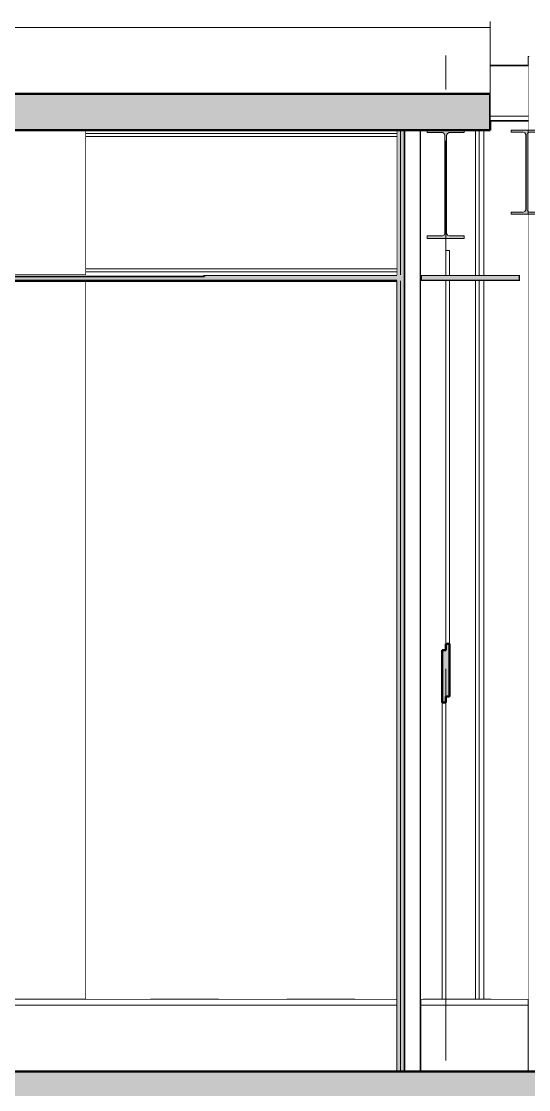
# Model space of a CAD drawing. Header units: millimetres. Extents: x -46169 to 228156, y -86316 to 18123.
# Drawn here: x 146907 to 149007, y -73386 to -68961 of the extents above; entities that cross this region are included whole.
import ezdxf
from ezdxf.enums import TextEntityAlignment as Align

# ---------------------------------------------------------------- set-up
doc = ezdxf.new("R2010")
doc.units = ezdxf.units.MM
doc.header["$MEASUREMENT"] = 0
for name, pattern in [('Dashed', [2822.222233, 1411.111116, -1411.111116]), ('Double Dashed', [1093.611073, 529.166651, -211.666656, 141.111112, -211.666656]), ('Wipeout_Contour', [1000, 0, -1000])]:
    doc.linetypes.add(name, pattern=pattern)
for name, color, linetype, lineweight, true_color in [('0_Pen_No__105', 7, 'Continuous', 15, 0xa6a6a6), ('A-230-M_FLOOR.IFC Import_Pen_No__109', 7, 'Continuous', 15, 0xa6a6a6), ('A-230-M_FLOOR.IFC Import_Pen_No__29', 7, 'Continuous', 50, 0x2a2a2a), ('New_A-15-MG_Structural_Grid_Phase_2_Pen_No__222', 7, 'Continuous', 13, 0x65af33), ('New_A-20-M_Ceiling_Pen_No__107', 7, 'Continuous', 15, 0xa6a6a6), ('New_A-20-M_Ceiling_Pen_No__29', 7, 'Continuous', 50, 0x2a2a2a), ('New_A-20-M_Floor_Slab_Pen_No__149', 7, 'Continuous', 0, 0x2a2a2a), ('New_A-25-M_Wall_Ext_Pen_No__107', 7, 'Continuous', 15, 0xa6a6a6), ('S-280-M_STRUCT_FRAME.IFC Import_Pen_No__30', 7, 'Continuous', 50, 0x2a2a2a)]:
    doc.layers.add(name, color=color, linetype=linetype, lineweight=lineweight, true_color=true_color)
for name, color, linetype in [('A-230-M_FLOOR.IFC Import', 7, 'Continuous'), ('A-25-M_Wall_Int', 7, 'Continuous'), ('New_A-15-MG_Structural_Grid_Phase_2', 7, 'Continuous'), ('New_A-20-M_Ceiling', 7, 'Continuous'), ('New_A-20-M_Floor_Slab', 7, 'Continuous'), ('New_A-25-M_Wall_Ext', 7, 'Continuous'), ('New_A-25-M_Wall_Int', 7, 'Continuous'), ('S-280-M_COLUMN.IFC Import', 7, 'Continuous'), ('S-280-M_STRUCT_FRAME.IFC Import', 7, 'Continuous')]:
    doc.layers.add(name, color=color, linetype=linetype)
for name, color, linetype, lineweight in [('New_A-20-M_Ceiling_Pen_No__89', 8, 'Continuous', 20), ('New_A-20-M_Floor_Slab_Pen_No__4', 7, 'Continuous', 20), ('New_A-25-M_Wall_Ext_Pen_No__1', 7, 'Continuous', 13), ('New_A-25-M_Wall_Int_Pen_No__87', 8, 'Continuous', 20), ('S-280-M_COLUMN.IFC Import_Pen_No__88', 8, 'Continuous', 20), ('S-280-M_STRUCT_FRAME.IFC Import_Pen_No__1', 7, 'Continuous', 13), ('S-280-M_STRUCT_FRAME.IFC Import_Pen_No__160', 5, 'Continuous', 200), ('S-280-M_STRUCT_FRAME.IFC Import_Pen_No__90', 8, 'Continuous', 20)]:
    doc.layers.add(name, color=color, linetype=linetype, lineweight=lineweight)
doc.styles.add('GENERATED_STYLE_1', font='')
doc.styles.get('GENERATED_STYLE_1').set_extended_font_data('Swis721 BT')
pattern_1 = [(0, (104446.8, -81110.96), (0, 779.423), [48.75, -401.25]), (0, (104671.8, -80721.25), (0, 779.423), [48.75, -401.25]), (60, (104446.8, -81110.96), (-675, 389.711), [48.75, -401.25]), (60, (104896.8, -81110.96), (-675, 389.711), [48.75, -401.25]), (120, (104495.5, -81110.96), (675, 389.711), [48.75, -401.25]), (120, (104945.5, -81110.96), (675, 389.711), [48.75, -401.25]), (0, (104446.78, -81035.96), (0, 150), [0, -150, 0, -225]), (45, (104521.78, -81035.96), (-106.066, 106.066), [0, -112.5, 0, -187.5])]

# ---------------------------------------------------------------- blocks, each defined once
blk = doc.blocks.new('Section Elem_11_1', base_point=(104446.8, -81111))
at = {"color": 254, "linetype": 'Wipeout_Contour', "lineweight": 0, "ltscale": 3883299.56696802}
blk.add_wipeout([(145153.3, -69411), (145153.3, -70011), (147173.8, -70011), (147173.8, -69411), (146097.5, -69411), (146097.5, -69428), (146035.3, -69428), (146028.1, -69430.9), (146025.1, -69438.2), (146025.1, -69845.8), (146028.1, -69853), (146035.3, -69856), (146097.5, -69856), (146097.5, -69873), (145943.1, -69873), (145943.1, -69856), (146005.3, -69856), (146012.5, -69853), (146015.5, -69845.8), (146015.5, -69438.2), (146012.5, -69430.9), (146005.3, -69428), (145943.1, -69428), (145943.1, -69411)], dxfattribs=at).dxf.layer = 'New_A-25-M_Wall_Int'
at = {"color": 254, "linetype": 'Wipeout_Contour', "lineweight": 0, "ltscale": 1302078.812397092}
blk.add_wipeout([(147173.8, -70036), (145153.3, -70036), (145153.3, -73011), (145348.3, -73011), (145348.3, -70553), (146858.3, -70553), (146858.3, -73011), (147173.8, -73011)], dxfattribs=at).dxf.layer = 'New_A-25-M_Wall_Int'
at = {"layer": 'New_A-25-M_Wall_Int_Pen_No__87', "linetype": 'Continuous'}
for p, q in [((145153.3, -70011), (145153.3, -69411)), ((147173.8, -69411), (147173.8, -70011)), ((145153.3, -73011), (145153.3, -70036)), ((147173.8, -70036), (147173.8, -73011))]:
    blk.add_line(p, q, dxfattribs=at)
blk = doc.blocks.new('Section Elem_12_1', base_point=(104446.8, -81111))
at = {"color": 254, "linetype": 'Wipeout_Contour', "lineweight": 0, "ltscale": 643754.409193}
blk.add_wipeout([(148461.1, -73036), (148461.1, -73011), (138338.7, -73011), (138338.7, -73036)], dxfattribs=at).dxf.layer = 'New_A-20-M_Floor_Slab'
at = {"color": 254, "linetype": 'Wipeout_Contour', "lineweight": 0, "ltscale": 662949.660503}
blk.add_wipeout([(148561.1, -73011), (148561.1, -73036), (149005.4, -73036), (149005.4, -73011)], dxfattribs=at).dxf.layer = 'New_A-20-M_Floor_Slab'
at = {"layer": 'New_A-20-M_Floor_Slab_Pen_No__4', "linetype": 'Continuous'}
blk.add_line((149005.4, -73011), (148561.1, -73011), dxfattribs=at)
at = {"layer": 'New_A-20-M_Floor_Slab_Pen_No__4', "linetype": 'Continuous', "flags": 128}
blk.add_lwpolyline([(148461.1, -73011), (138338.7, -73011), (126599.8, -73011), (124870.8, -73011)], dxfattribs=at)
at = {"color": 254, "linetype": 'Wipeout_Contour', "lineweight": 0, "ltscale": 644027.271372}
blk.add_wipeout([(138338.7, -73311), (148461.1, -73311), (148461.1, -73036), (138338.7, -73036)], dxfattribs=at).dxf.layer = 'New_A-20-M_Floor_Slab'
at = {"color": 254, "linetype": 'Wipeout_Contour', "lineweight": 0, "ltscale": 663214.420709}
blk.add_wipeout([(148561.1, -73036), (148561.1, -73311), (149005.4, -73311), (149005.4, -73036)], dxfattribs=at).dxf.layer = 'New_A-20-M_Floor_Slab'
at = {"layer": 'New_A-20-M_Floor_Slab_Pen_No__4', "linetype": 'Continuous'}
blk.add_line((149005.4, -73036), (148561.1, -73036), dxfattribs=at)
at = {"layer": 'New_A-20-M_Floor_Slab_Pen_No__4', "linetype": 'Continuous', "flags": 128}
blk.add_lwpolyline([(148461.1, -73036), (138338.7, -73036), (126599.8, -73036), (109629.6, -73036)], dxfattribs=at)
blk = doc.blocks.new('Section Elem_41_1', base_point=(104446.8, -81111))
at = {"color": 254, "linetype": 'Wipeout_Contour', "lineweight": 0, "ltscale": 820302.628279}
blk.add_wipeout([(147664.7, -70036), (147173.8, -70036), (147173.8, -73011), (148461.1, -73011), (148461.1, -70036)], dxfattribs=at).dxf.layer = 'New_A-25-M_Wall_Int'
blk = doc.blocks.new('Section Elem_53_1', base_point=(104446.8, -81111))
at = {"color": 254, "linetype": 'Wipeout_Contour', "lineweight": 0, "ltscale": 1313631.35200459}
blk.add_wipeout([(148848.1, -69142), (149005.4, -69142), (149005.4, -69107), (149008.7, -69107), (149008.7, -69097), (149008.6, -69097), (149008.6, -68961), (148848.1, -68961)], dxfattribs=at).dxf.layer = 'New_A-20-M_Floor_Slab'
at = {"color": 254, "linetype": 'Wipeout_Contour', "lineweight": 0, "ltscale": 637263.996595}
blk.add_wipeout([(148848.1, -68986), (148848.1, -68961), (138338.7, -68961), (138338.7, -68986)], dxfattribs=at).dxf.layer = 'New_A-20-M_Floor_Slab'
at = {"color": 254, "linetype": 'Wipeout_Contour', "lineweight": 0, "ltscale": 637524.408358}
blk.add_wipeout([(138338.7, -69261), (148848.1, -69261), (148848.1, -68986), (138338.7, -68986)], dxfattribs=at).dxf.layer = 'New_A-20-M_Floor_Slab'
at = {"layer": 'New_A-20-M_Floor_Slab_Pen_No__149', "linetype": 'Continuous', "flags": 128}
blk.add_lwpolyline([(148848.1, -68961), (148848.1, -68986), (148848.1, -69261)], dxfattribs=at)
at = {"layer": 'New_A-20-M_Floor_Slab_Pen_No__4', "linetype": 'Continuous'}
blk.add_line((148848.1, -69261), (148847.8, -69261), dxfattribs=at)
at = {"layer": 'New_A-20-M_Floor_Slab_Pen_No__4', "linetype": 'Continuous', "flags": 128}
blk.add_lwpolyline([(148848.1, -68986), (138338.7, -68986), (126599.8, -68986), (109585.8, -68986)], dxfattribs=at)
blk = doc.blocks.new('Section Elem_58_1', base_point=(104446.8, -81111))
at = {"layer": 'New_A-25-M_Wall_Ext_Pen_No__107', "linetype": 'Continuous'}
for points in [[(148476.1, -69411), (148461.1, -69411), (148461.1, -70011), (148476.1, -70011)], [(148491.1, -69411), (148476.1, -69411), (148476.1, -70011), (148476.1, -70036), (148476.1, -73311), (148491.1, -73311)], [(148476.1, -70036), (148461.1, -70036), (148461.1, -73311), (148476.1, -73311)]]:
    blk.add_hatch(color=256, dxfattribs=at).paths.add_polyline_path(points)
at = {"layer": 'New_A-25-M_Wall_Ext_Pen_No__107', "linetype": 'Continuous', "lineweight": 0, "true_color": 0x535353}
blk.add_hatch(color=251, dxfattribs=at).paths.add_polyline_path([(148494.1, -69411), (148491.1, -69411), (148491.1, -73311), (148494.1, -73311)])
at = {"layer": 'New_A-25-M_Wall_Ext_Pen_No__1', "linetype": 'Continuous'}
for p, q in [((148461.1, -69411), (148461.1, -70011)), ((148461.1, -70036), (148461.1, -73011))]:
    blk.add_line(p, q, dxfattribs=at)
at = {"layer": 'New_A-25-M_Wall_Ext_Pen_No__1', "linetype": 'Continuous', "flags": 128}
blk.add_lwpolyline([(148461.1, -73011), (148461.1, -73036), (148461.1, -73311)], dxfattribs=at)
at = {"color": 254, "linetype": 'Wipeout_Contour', "lineweight": 0, "ltscale": 659156.645093}
blk.add_wipeout([(148558.1, -69411), (148494.1, -69411), (148494.1, -73311), (148558.1, -73311)], dxfattribs=at).dxf.layer = 'New_A-25-M_Wall_Ext'
at = {"layer": 'New_A-25-M_Wall_Ext_Pen_No__107', "linetype": 'Continuous', "lineweight": 0, "true_color": 0x535353}
blk.add_hatch(color=251, dxfattribs=at).paths.add_polyline_path([(148561.1, -73311), (148561.1, -69411), (148558.1, -69411), (148558.1, -73311)])
at = {"layer": 'New_A-25-M_Wall_Ext_Pen_No__1', "linetype": 'Continuous'}
for p, q in [((148476.1, -69411), (148476.1, -70011)), ((148491.1, -69411), (148491.1, -73311)), ((148494.1, -69411), (148494.1, -73311)), ((148558.1, -69411), (148558.1, -73311)), ((148561.1, -69411), (148561.1, -70011)), ((148476.1, -70036), (148476.1, -73311)), ((148561.1, -70036), (148561.1, -73011))]:
    blk.add_line(p, q, dxfattribs=at)
at = {"layer": 'New_A-25-M_Wall_Ext_Pen_No__1', "linetype": 'Continuous', "flags": 128}
blk.add_lwpolyline([(148561.1, -73011), (148561.1, -73036), (148561.1, -73311)], dxfattribs=at)
blk = doc.blocks.new('Section Elem_97_1', base_point=(104446.8, -81111))
at = {"layer": 'New_A-20-M_Ceiling_Pen_No__107', "linetype": 'Continuous'}
blk.add_hatch(color=256, dxfattribs=at).paths.add_polyline_path([(139138.8, -70016), (139138.8, -70036), (147664.7, -70036), (147664.7, -70016)])
at = {"layer": 'New_A-20-M_Ceiling_Pen_No__29', "linetype": 'Continuous'}
for p, q in [((147664.7, -70016), (139138.8, -70016)), ((147664.7, -70036), (139138.8, -70036))]:
    blk.add_line(p, q, dxfattribs=at)
blk = doc.blocks.new('Section Elem_98_1', base_point=(104446.8, -81111))
at = {"layer": 'New_A-20-M_Ceiling_Pen_No__107', "linetype": 'Continuous'}
blk.add_hatch(color=256, dxfattribs=at).paths.add_polyline_path([(148561.1, -70011), (148561.1, -70036), (148970.9, -70036), (148970.9, -70011)])
at = {"layer": 'New_A-20-M_Ceiling_Pen_No__29', "linetype": 'Continuous'}
for p, q in [((148561.1, -70011), (148561.1, -70036)), ((148970.9, -70011), (148561.1, -70011)), ((148970.9, -70036), (148561.1, -70036)), ((148970.9, -70011), (148970.9, -70036))]:
    blk.add_line(p, q, dxfattribs=at)
at = {"color": 254, "linetype": 'Wipeout_Contour', "lineweight": 0, "ltscale": 638366.004308}
blk.add_wipeout([(139138.8, -70016), (147664.7, -70016), (147664.7, -70011), (139138.8, -70011)], dxfattribs=at).dxf.layer = 'New_A-20-M_Ceiling'
at = {"layer": 'New_A-20-M_Ceiling_Pen_No__107', "linetype": 'Continuous'}
blk.add_hatch(color=256, dxfattribs=at).paths.add_polyline_path([(148476.1, -70011), (147664.7, -70011), (147664.7, -70036), (148476.1, -70036)])
at = {"layer": 'New_A-20-M_Ceiling_Pen_No__29', "linetype": 'Continuous'}
for p, q in [((147664.7, -70011), (147664.7, -70016)), ((148461.1, -70011), (147664.7, -70011)), ((148461.1, -70036), (147664.7, -70036))]:
    blk.add_line(p, q, dxfattribs=at)
at = {"layer": 'New_A-20-M_Ceiling_Pen_No__89', "linetype": 'Continuous'}
blk.add_line((139138.8, -70011), (147664.7, -70011), dxfattribs=at)
blk = doc.blocks.new('Section Elem_99_1', base_point=(104446.8, -81111))
at = {"layer": 'New_A-25-M_Wall_Ext_Pen_No__107', "linetype": 'Continuous', "lineweight": 0, "true_color": 0x535353}
blk.add_hatch(color=251, dxfattribs=at).paths.add_polyline_path([(149008.4, -69107), (149005.4, -69107), (149005.4, -74086), (149008.4, -74086)])
at = {"layer": 'New_A-25-M_Wall_Ext_Pen_No__1', "linetype": 'Continuous'}
for p, q in [((149005.4, -69107), (149005.4, -73011)), ((149005.4, -73311), (149005.4, -74061))]:
    blk.add_line(p, q, dxfattribs=at)
at = {"layer": 'New_A-25-M_Wall_Ext_Pen_No__1', "linetype": 'Continuous', "flags": 128}
for points in [[(149008.7, -69107), (149008.4, -69107), (149005.4, -69107)], [(149005.4, -73011), (149005.4, -73036), (149005.4, -73311)]]:
    blk.add_lwpolyline(points, dxfattribs=at)
blk = doc.blocks.new('Section Elem_187_1', base_point=(104446.8, -81111))
at = {"color": 254, "linetype": 'Wipeout_Contour', "lineweight": 0, "ltscale": 986706.111143}
blk.add_wipeout([(149000.8, -69741.3), (149003.8, -69748.5), (149005.4, -69749.2), (149005.4, -69421.8), (149003.8, -69422.4), (149000.8, -69429.7)], dxfattribs=at).dxf.layer = 'New_A-25-M_Wall_Int'
at = {"color": 254, "linetype": 'Wipeout_Contour', "lineweight": 0, "ltscale": 3948329.410938445}
blk.add_wipeout([(148821.5, -70036), (148821.5, -73011), (149005.4, -73011), (149005.4, -69760), (148935.1, -69760), (148935.1, -69751.5), (148984.6, -69751.5), (148991.8, -69748.5), (148994.8, -69741.3), (148994.8, -69429.7), (148991.8, -69422.4), (148984.6, -69419.5), (148935.1, -69419.5), (148935.1, -69411), (149005.4, -69411), (149005.4, -69374), (148847.9, -69374), (148847.9, -69261), (148847.8, -69261), (148847.8, -69411), (148821.5, -69411), (148821.5, -70011), (148970.9, -70011), (148970.9, -70036)], dxfattribs=at).dxf.layer = 'New_A-25-M_Wall_Int'
at = {"layer": 'New_A-25-M_Wall_Int_Pen_No__87', "linetype": 'Continuous'}
for p, q in [((148821.5, -70011), (148821.5, -69411)), ((148821.5, -73011), (148821.5, -70036))]:
    blk.add_line(p, q, dxfattribs=at)
blk = doc.blocks.new('Section Elem_188_1', base_point=(104446.8, -81111))
at = {"color": 254, "linetype": 'Wipeout_Contour', "lineweight": 0, "ltscale": 657357.749783}
blk.add_wipeout([(148821, -69411), (148821, -70011), (148821.5, -70011), (148821.5, -69411)], dxfattribs=at).dxf.layer = 'A-25-M_Wall_Int'
at = {"color": 254, "linetype": 'Wipeout_Contour', "lineweight": 0, "ltscale": 660486.635825}
blk.add_wipeout([(148821, -70036), (148821, -73011), (148821.5, -73011), (148821.5, -70036)], dxfattribs=at).dxf.layer = 'A-25-M_Wall_Int'
blk = doc.blocks.new('Section Elem_224_1', base_point=(104446.8, -81111))
at = {"color": 254, "linetype": 'Wipeout_Contour', "lineweight": 0, "ltscale": 657322.893229}
blk.add_wipeout([(148802.3, -70011), (148821, -70011), (148821, -69411), (148802.3, -69411)], dxfattribs=at).dxf.layer = 'S-280-M_COLUMN.IFC Import'
at = {"color": 254, "linetype": 'Wipeout_Contour', "lineweight": 0, "ltscale": 989690.746221}
blk.add_wipeout([(148561.1, -70036), (148561.1, -73011), (148648.7, -73011), (148648.7, -71565), (148663.7, -71565), (148663.7, -70036)], dxfattribs=at).dxf.layer = 'S-280-M_COLUMN.IFC Import'
at = {"color": 254, "linetype": 'Wipeout_Contour', "lineweight": 0, "ltscale": 660451.943751}
blk.add_wipeout([(148802.3, -73011), (148821, -73011), (148821, -70036), (148802.3, -70036)], dxfattribs=at).dxf.layer = 'S-280-M_COLUMN.IFC Import'
at = {"color": 254, "linetype": 'Wipeout_Contour', "lineweight": 0, "ltscale": 657285.336804}
blk.add_wipeout([(148800.2, -70011), (148802.3, -70011), (148802.3, -69411), (148800.2, -69411)], dxfattribs=at).dxf.layer = 'S-280-M_COLUMN.IFC Import'
at = {"color": 254, "linetype": 'Wipeout_Contour', "lineweight": 0, "ltscale": 660414.564713}
blk.add_wipeout([(148800.2, -73011), (148802.3, -73011), (148802.3, -70036), (148800.2, -70036)], dxfattribs=at).dxf.layer = 'S-280-M_COLUMN.IFC Import'
at = {"color": 254, "linetype": 'Wipeout_Contour', "lineweight": 0, "ltscale": 657271.572552}
blk.add_wipeout([(148794.7, -69411), (148794.7, -70011), (148800.2, -70011), (148800.2, -69411)], dxfattribs=at).dxf.layer = 'S-280-M_COLUMN.IFC Import'
at = {"color": 254, "linetype": 'Wipeout_Contour', "lineweight": 0, "ltscale": 660400.865482}
blk.add_wipeout([(148794.7, -70036), (148794.7, -73011), (148800.2, -73011), (148800.2, -70036)], dxfattribs=at).dxf.layer = 'S-280-M_COLUMN.IFC Import'
at = {"layer": 'S-280-M_COLUMN.IFC Import_Pen_No__88', "linetype": 'Continuous'}
for p, q in [((148821, -69411), (148821, -70011)), ((148821, -70036), (148821, -73011))]:
    blk.add_line(p, q, dxfattribs=at)
at = {"color": 254, "linetype": 'Wipeout_Contour', "lineweight": 0, "ltscale": 657247.73212}
blk.add_wipeout([(148787.1, -69411), (148787.1, -70011), (148794.7, -70011), (148794.7, -69411)], dxfattribs=at).dxf.layer = 'S-280-M_COLUMN.IFC Import'
at = {"color": 254, "linetype": 'Wipeout_Contour', "lineweight": 0, "ltscale": 660377.137674}
blk.add_wipeout([(148787.1, -73011), (148794.7, -73011), (148794.7, -70036), (148787.1, -70036)], dxfattribs=at).dxf.layer = 'S-280-M_COLUMN.IFC Import'
at = {"color": 254, "linetype": 'Wipeout_Contour', "lineweight": 0, "ltscale": 4597359.750495215}
blk.add_wipeout([(148587.5, -69411), (148561.1, -69411), (148561.1, -70011), (148663.7, -70011), (148663.7, -69910.2), (148678.7, -69910.2), (148678.7, -70011), (148787.1, -70011), (148787.1, -69411), (148739.9, -69411), (148739.9, -69421.9), (148677.7, -69421.9), (148670.5, -69424.8), (148667.5, -69432.1), (148667.5, -69839.7), (148670.5, -69846.9), (148677.7, -69849.9), (148739.9, -69849.9), (148739.9, -69860.8), (148587.5, -69860.8), (148587.5, -69849.9), (148649.7, -69849.9), (148656.9, -69846.9), (148659.9, -69839.7), (148659.9, -69432.1), (148656.9, -69424.8), (148649.7, -69421.9), (148587.5, -69421.9)], dxfattribs=at).dxf.layer = 'S-280-M_COLUMN.IFC Import'
at = {"color": 254, "linetype": 'Wipeout_Contour', "lineweight": 0, "ltscale": 990320.136065}
blk.add_wipeout([(148678.7, -71756.9), (148663.7, -71756.9), (148663.7, -73011), (148787.1, -73011), (148787.1, -70036), (148678.7, -70036)], dxfattribs=at).dxf.layer = 'S-280-M_COLUMN.IFC Import'
at = {"layer": 'S-280-M_COLUMN.IFC Import_Pen_No__88', "linetype": 'Continuous'}
for p, q in [((148787.1, -69411), (148787.1, -70011)), ((148802.3, -69411), (148802.3, -70011)), ((148787.1, -70036), (148787.1, -73011)), ((148802.3, -70036), (148802.3, -73011))]:
    blk.add_line(p, q, dxfattribs=at)
blk = doc.blocks.new('Section Elem_394_1', base_point=(104446.8, -81111))
at = {"layer": 'S-280-M_STRUCT_FRAME.IFC Import_Pen_No__30', "linetype": 'Continuous'}
blk.add_line((148678.7, -71756.9), (148663.7, -71756.9), dxfattribs=at)
at = {"color": 254, "linetype": 'Wipeout_Contour', "lineweight": 0, "ltscale": 657238.048549}
blk.add_wipeout([(148663.7, -69910.2), (148663.7, -70011), (148678.7, -70011), (148678.7, -69910.2)], dxfattribs=at).dxf.layer = 'S-280-M_STRUCT_FRAME.IFC Import'
at = {"color": 254, "linetype": 'Wipeout_Contour', "lineweight": 0, "ltscale": 658659.112657}
blk.add_wipeout([(148663.7, -71539.5), (148678.7, -71539.5), (148678.7, -70036), (148663.7, -70036)], dxfattribs=at).dxf.layer = 'S-280-M_STRUCT_FRAME.IFC Import'
at = {"layer": 'S-280-M_STRUCT_FRAME.IFC Import_Pen_No__160', "linetype": 'Continuous', "lineweight": 0, "true_color": 0x00007f}
blk.add_hatch(color=176, dxfattribs=at).paths.add_polyline_path([(148663.7, -71539.5), (148663.7, -71756.9), (148678.7, -71756.9), (148678.7, -71539.5)])
at = {"layer": 'S-280-M_STRUCT_FRAME.IFC Import_Pen_No__30', "linetype": 'Continuous'}
for p, q in [((148663.7, -71539.5), (148663.7, -71565)), ((148678.7, -71539.5), (148663.7, -71539.5)), ((148678.7, -71539.5), (148678.7, -71756.9))]:
    blk.add_line(p, q, dxfattribs=at)
at = {"layer": 'S-280-M_STRUCT_FRAME.IFC Import_Pen_No__90', "linetype": 'Continuous'}
for p, q in [((148663.7, -70011), (148663.7, -69910.2)), ((148678.7, -69910.2), (148663.7, -69910.2)), ((148678.7, -70011), (148678.7, -69910.2)), ((148663.7, -71539.5), (148663.7, -70036)), ((148678.7, -71539.5), (148678.7, -70036))]:
    blk.add_line(p, q, dxfattribs=at)
blk = doc.blocks.new('Section Elem_395_1', base_point=(104446.8, -81111))
at = {"layer": 'S-280-M_STRUCT_FRAME.IFC Import_Pen_No__30', "linetype": 'Continuous'}
blk.add_line((148663.7, -71565), (148648.7, -71565), dxfattribs=at)
at = {"color": 254, "linetype": 'Wipeout_Contour', "lineweight": 0, "ltscale": 661395.577164}
blk.add_wipeout([(148648.7, -71782.5), (148648.7, -73011), (148663.7, -73011), (148663.7, -71782.5)], dxfattribs=at).dxf.layer = 'S-280-M_STRUCT_FRAME.IFC Import'
at = {"layer": 'S-280-M_STRUCT_FRAME.IFC Import_Pen_No__160', "linetype": 'Continuous', "lineweight": 0, "true_color": 0x00007f}
blk.add_hatch(color=176, dxfattribs=at).paths.add_polyline_path([(148648.7, -71565), (148648.7, -71782.5), (148663.7, -71782.5), (148663.7, -71565)])
at = {"layer": 'S-280-M_STRUCT_FRAME.IFC Import_Pen_No__30', "linetype": 'Continuous'}
for p, q in [((148648.7, -71565), (148648.7, -71782.5)), ((148663.7, -71756.9), (148663.7, -71782.5)), ((148663.7, -71782.5), (148648.7, -71782.5))]:
    blk.add_line(p, q, dxfattribs=at)
at = {"layer": 'S-280-M_STRUCT_FRAME.IFC Import_Pen_No__90', "linetype": 'Continuous'}
for p, q in [((148648.7, -71782.5), (148648.7, -73011)), ((148663.7, -71782.5), (148663.7, -73011))]:
    blk.add_line(p, q, dxfattribs=at)
blk = doc.blocks.new('Section Elem_405_1', base_point=(104446.8, -81111))
at = {"color": 254, "linetype": 'Wipeout_Contour', "lineweight": 0, "ltscale": 645498.85547}
blk.add_wipeout([(138338.7, -73461), (149065.8, -73461), (149065.8, -73311), (138338.7, -73311)], dxfattribs=at).dxf.layer = 'A-230-M_FLOOR.IFC Import'
at = {"layer": 'A-230-M_FLOOR.IFC Import_Pen_No__109', "linetype": 'Continuous'}
h = blk.add_hatch(dxfattribs=at)
h.set_pattern_fill('Lightweight_Concrete_0001', color=256, style=0, pattern_type=2)
h.set_pattern_definition(pattern_1)
h.paths.add_polyline_path([(138338.7, -73461), (149065.8, -73461), (149065.8, -73311), (138338.7, -73311)])
at = {"layer": 'A-230-M_FLOOR.IFC Import_Pen_No__29', "linetype": 'Continuous'}
blk.add_line((149065.8, -73311), (149005.4, -73311), dxfattribs=at)
at = {"layer": 'A-230-M_FLOOR.IFC Import_Pen_No__29', "linetype": 'Continuous', "flags": 128}
blk.add_lwpolyline([(149005.4, -73311), (148561.1, -73311), (148558.1, -73311), (148494.1, -73311), (148491.1, -73311), (148476.1, -73311), (148461.1, -73311), (138338.7, -73311), (126599.8, -73311), (109659.6, -73311)], dxfattribs=at)
blk = doc.blocks.new('Section Elem_419_1', base_point=(104446.8, -81111))
at = {"color": 254, "linetype": 'Wipeout_Contour', "lineweight": 0, "ltscale": 653726.961741}
blk.add_wipeout([(147173.8, -69438.5), (147173.8, -69986.1), (148461.1, -69986.1), (148461.1, -69438.5)], dxfattribs=at).dxf.layer = 'S-280-M_STRUCT_FRAME.IFC Import'
at = {"color": 254, "linetype": 'Wipeout_Contour', "lineweight": 0, "ltscale": 653252.157614}
blk.add_wipeout([(147173.8, -69438.5), (148461.1, -69438.5), (148461.1, -69429.5), (147173.8, -69429.5)], dxfattribs=at).dxf.layer = 'S-280-M_STRUCT_FRAME.IFC Import'
at = {"color": 254, "linetype": 'Wipeout_Contour', "lineweight": 0, "ltscale": 654201.813419}
blk.add_wipeout([(147173.8, -69986.1), (147173.8, -69995), (148461.1, -69995), (148461.1, -69986.1)], dxfattribs=at).dxf.layer = 'S-280-M_STRUCT_FRAME.IFC Import'
at = {"color": 254, "linetype": 'Wipeout_Contour', "lineweight": 0, "ltscale": 653225.61331}
blk.add_wipeout([(147173.8, -69411), (147173.8, -69425.8), (148461.1, -69425.8), (148461.1, -69411)], dxfattribs=at).dxf.layer = 'S-280-M_STRUCT_FRAME.IFC Import'
at = {"color": 254, "linetype": 'Wipeout_Contour', "lineweight": 0, "ltscale": 654212.683486}
blk.add_wipeout([(147173.8, -69995), (147173.8, -69998.8), (148461.1, -69998.8), (148461.1, -69995)], dxfattribs=at).dxf.layer = 'S-280-M_STRUCT_FRAME.IFC Import'
at = {"color": 254, "linetype": 'Wipeout_Contour', "lineweight": 0, "ltscale": 653241.358634}
blk.add_wipeout([(147173.8, -69425.8), (147173.8, -69429.5), (148461.1, -69429.5), (148461.1, -69425.8)], dxfattribs=at).dxf.layer = 'S-280-M_STRUCT_FRAME.IFC Import'
at = {"color": 254, "linetype": 'Wipeout_Contour', "lineweight": 0, "ltscale": 654226.311086}
blk.add_wipeout([(147173.8, -69998.8), (147173.8, -70011), (148461.1, -70011), (148461.1, -69998.8)], dxfattribs=at).dxf.layer = 'S-280-M_STRUCT_FRAME.IFC Import'
at = {"layer": 'S-280-M_STRUCT_FRAME.IFC Import_Pen_No__90', "linetype": 'Continuous'}
for p, q in [((147173.8, -69425.8), (148461.1, -69425.8)), ((147173.8, -69438.5), (148461.1, -69438.5)), ((147173.8, -69986.1), (148461.1, -69986.1)), ((147173.8, -69998.8), (148461.1, -69998.8))]:
    blk.add_line(p, q, dxfattribs=at)
blk = doc.blocks.new('Section Elem_422_1', base_point=(104446.8, -81111))
at = {"layer": 'S-280-M_STRUCT_FRAME.IFC Import_Pen_No__160', "linetype": 'Continuous', "lineweight": 0, "true_color": 0x00007f}
blk.add_hatch(color=176, dxfattribs=at).paths.add_polyline_path([(148587.5, -69860.8), (148739.9, -69860.8), (148739.9, -69849.9), (148677.7, -69849.9), (148670.5, -69846.9), (148667.5, -69839.7), (148667.5, -69432.1), (148670.5, -69424.8), (148677.7, -69421.9), (148739.9, -69421.9), (148739.9, -69411), (148587.5, -69411), (148587.5, -69421.9), (148649.7, -69421.9), (148656.9, -69424.8), (148659.9, -69432.1), (148659.9, -69839.7), (148656.9, -69846.9), (148649.7, -69849.9), (148587.5, -69849.9)])
at = {"layer": 'S-280-M_STRUCT_FRAME.IFC Import_Pen_No__1', "linetype": 'Continuous'}
for p, q in [((148587.5, -69411), (148587.5, -69421.9)), ((148739.9, -69411), (148739.9, -69421.9)), ((148587.5, -69849.9), (148587.5, -69860.8)), ((148739.9, -69860.8), (148587.5, -69860.8)), ((148739.9, -69849.9), (148739.9, -69860.8))]:
    blk.add_line(p, q, dxfattribs=at)
at = {"layer": 'S-280-M_STRUCT_FRAME.IFC Import_Pen_No__1', "linetype": 'Continuous', "flags": 128}
for points in [[(148656.9, -69424.8), (148649.7, -69421.9), (148587.5, -69421.9)], [(148656.9, -69424.8), (148659.9, -69432.1), (148659.9, -69839.7), (148656.9, -69846.9)], [(148670.5, -69424.8), (148667.5, -69432.1), (148667.5, -69839.7), (148670.5, -69846.9)], [(148739.9, -69421.9), (148677.7, -69421.9), (148670.5, -69424.8)], [(148656.9, -69846.9), (148649.7, -69849.9), (148587.5, -69849.9)], [(148670.5, -69846.9), (148677.7, -69849.9), (148739.9, -69849.9)]]:
    blk.add_lwpolyline(points, dxfattribs=at)
at = {"layer": 'S-280-M_STRUCT_FRAME.IFC Import_Pen_No__90', "linetype": 'Continuous'}
for p, q in [((148677.7, -69421.9), (148677.7, -69421.9)), ((148677.7, -69849.9), (148677.7, -69849.9))]:
    blk.add_line(p, q, dxfattribs=at)
blk = doc.blocks.new('Section Elem_437_1', base_point=(104446.8, -81111))
at = {"color": 254, "linetype": 'Wipeout_Contour', "lineweight": 0, "ltscale": 637893.13774}
blk.add_wipeout([(138338.7, -69411), (148847.8, -69411), (148847.8, -69261), (138338.7, -69261)], dxfattribs=at).dxf.layer = 'A-230-M_FLOOR.IFC Import'
at = {"layer": 'A-230-M_FLOOR.IFC Import_Pen_No__109', "linetype": 'Continuous'}
h = blk.add_hatch(dxfattribs=at)
h.set_pattern_fill('Lightweight_Concrete_0001', color=256, style=0, pattern_type=2)
h.set_pattern_definition(pattern_1)
h.paths.add_polyline_path([(138338.7, -69411), (148847.8, -69411), (148847.8, -69261), (138338.7, -69261)])
at = {"layer": 'A-230-M_FLOOR.IFC Import_Pen_No__29', "linetype": 'Continuous'}
for p, q in [((148847.8, -69261), (148847.8, -69411)), ((148461.1, -69411), (146097.5, -69411)), ((148587.5, -69411), (148561.1, -69411)), ((148739.9, -69411), (148587.5, -69411)), ((148847.8, -69411), (148739.9, -69411))]:
    blk.add_line(p, q, dxfattribs=at)
at = {"layer": 'A-230-M_FLOOR.IFC Import_Pen_No__29', "linetype": 'Continuous', "flags": 128}
for points in [[(148847.8, -69261), (138338.7, -69261), (126599.8, -69261), (109600.8, -69261), (109585.8, -69261)], [(148561.1, -69411), (148558.1, -69411), (148494.1, -69411), (148491.1, -69411), (148476.1, -69411), (148461.1, -69411)]]:
    blk.add_lwpolyline(points, dxfattribs=at)
blk = doc.blocks.new('Section Elem_442_1', base_point=(104446.8, -81111))
at = {"color": 254, "linetype": 'Wipeout_Contour', "lineweight": 0, "ltscale": 656778.416281}
blk.add_wipeout([(149005.4, -69142), (148848.2, -69142), (148848.2, -69142.8), (149005.4, -69142.8)], dxfattribs=at).dxf.layer = 'S-280-M_STRUCT_FRAME.IFC Import'
at = {"color": 254, "linetype": 'Wipeout_Contour', "lineweight": 0, "ltscale": 656780.942943}
blk.add_wipeout([(149005.4, -69142.8), (148848.2, -69142.8), (148848.2, -69145), (149005.4, -69145)], dxfattribs=at).dxf.layer = 'S-280-M_STRUCT_FRAME.IFC Import'
at = {"color": 254, "linetype": 'Wipeout_Contour', "lineweight": 0, "ltscale": 656958.129865}
blk.add_wipeout([(149005.4, -69145), (148848.2, -69145), (148848.2, -69353), (149005.4, -69353)], dxfattribs=at).dxf.layer = 'S-280-M_STRUCT_FRAME.IFC Import'
at = {"layer": 'S-280-M_STRUCT_FRAME.IFC Import_Pen_No__90', "linetype": 'Continuous'}
for p, q in [((148848.2, -69142), (148848.2, -69142.8)), ((148848.2, -69142), (149005.4, -69142)), ((148848.2, -69142.8), (148848.2, -69145)), ((148848.2, -69145), (149005.4, -69145))]:
    blk.add_line(p, q, dxfattribs=at)
at = {"color": 254, "linetype": 'Wipeout_Contour', "lineweight": 0, "ltscale": 657148.728431}
blk.add_wipeout([(149005.4, -69353), (148848.2, -69353), (148848.2, -69371), (149005.4, -69371)], dxfattribs=at).dxf.layer = 'S-280-M_STRUCT_FRAME.IFC Import'
at = {"color": 254, "linetype": 'Wipeout_Contour', "lineweight": 0, "ltscale": 657165.719028}
blk.add_wipeout([(149005.4, -69371), (148848.2, -69371), (148848.2, -69373.1), (149005.4, -69373.1)], dxfattribs=at).dxf.layer = 'S-280-M_STRUCT_FRAME.IFC Import'
at = {"color": 254, "linetype": 'Wipeout_Contour', "lineweight": 0, "ltscale": 657168.252399}
blk.add_wipeout([(149005.4, -69373.1), (148848.2, -69373.1), (148848.2, -69374), (149005.4, -69374)], dxfattribs=at).dxf.layer = 'S-280-M_STRUCT_FRAME.IFC Import'
at = {"layer": 'S-280-M_STRUCT_FRAME.IFC Import_Pen_No__90', "linetype": 'Continuous'}
for p, q in [((148848.2, -69145), (148848.2, -69353)), ((148848.2, -69353), (148848.2, -69371)), ((148848.2, -69353), (149005.4, -69353)), ((148848.2, -69371), (148848.2, -69373.1)), ((148848.2, -69371), (149005.4, -69371)), ((148848.2, -69373.1), (148848.2, -69374)), ((148848.2, -69374), (149005.4, -69374))]:
    blk.add_line(p, q, dxfattribs=at)
blk = doc.blocks.new('Section Elem_443_1', base_point=(104446.8, -81111))
at = {"color": 254, "linetype": 'Wipeout_Contour', "lineweight": 0, "ltscale": 656493.004816}
blk.add_wipeout([(148848.1, -69142), (148848.1, -69142.8), (148848.2, -69142.8), (148848.2, -69142)], dxfattribs=at).dxf.layer = 'S-280-M_STRUCT_FRAME.IFC Import'
at = {"color": 254, "linetype": 'Wipeout_Contour', "lineweight": 0, "ltscale": 656495.532549}
blk.add_wipeout([(148848.1, -69142.8), (148848.1, -69145), (148848.2, -69145), (148848.2, -69142.8)], dxfattribs=at).dxf.layer = 'S-280-M_STRUCT_FRAME.IFC Import'
at = {"color": 254, "linetype": 'Wipeout_Contour', "lineweight": 0, "ltscale": 985019.744404}
blk.add_wipeout([(148848.1, -69261), (148848.1, -69261), (148848.1, -69353), (148848.2, -69353), (148848.2, -69145), (148848.1, -69145)], dxfattribs=at).dxf.layer = 'S-280-M_STRUCT_FRAME.IFC Import'
at = {"color": 254, "linetype": 'Wipeout_Contour', "lineweight": 0, "ltscale": 656863.439782}
blk.add_wipeout([(148848.1, -69371), (148848.2, -69371), (148848.2, -69353), (148848.1, -69353)], dxfattribs=at).dxf.layer = 'S-280-M_STRUCT_FRAME.IFC Import'
at = {"color": 254, "linetype": 'Wipeout_Contour', "lineweight": 0, "ltscale": 656880.437681}
blk.add_wipeout([(148848.1, -69373.1), (148848.2, -69373.1), (148848.2, -69371), (148848.1, -69371)], dxfattribs=at).dxf.layer = 'S-280-M_STRUCT_FRAME.IFC Import'
at = {"color": 254, "linetype": 'Wipeout_Contour', "lineweight": 0, "ltscale": 656882.972295}
blk.add_wipeout([(148848.1, -69374), (148848.2, -69374), (148848.2, -69373.1), (148848.1, -69373.1)], dxfattribs=at).dxf.layer = 'S-280-M_STRUCT_FRAME.IFC Import'
at = {"layer": 'S-280-M_STRUCT_FRAME.IFC Import_Pen_No__90', "linetype": 'Continuous'}
for p, q in [((148848.1, -69261), (148848.1, -69353)), ((148848.1, -69353), (148848.1, -69371)), ((148848.1, -69371), (148848.1, -69373.1)), ((148848.1, -69373.1), (148848.1, -69374))]:
    blk.add_line(p, q, dxfattribs=at)
blk = doc.blocks.new('Section Elem_444_1', base_point=(104446.8, -81111))
at = {"color": 254, "linetype": 'Wipeout_Contour', "lineweight": 0, "ltscale": 656770.040273}
blk.add_wipeout([(148847.9, -69353), (148848.1, -69353), (148848.1, -69261), (148847.9, -69261)], dxfattribs=at).dxf.layer = 'S-280-M_STRUCT_FRAME.IFC Import'
at = {"color": 254, "linetype": 'Wipeout_Contour', "lineweight": 0, "ltscale": 656862.914405}
blk.add_wipeout([(148847.9, -69371), (148848.1, -69371), (148848.1, -69353), (148847.9, -69353)], dxfattribs=at).dxf.layer = 'S-280-M_STRUCT_FRAME.IFC Import'
at = {"color": 254, "linetype": 'Wipeout_Contour', "lineweight": 0, "ltscale": 656879.912362}
blk.add_wipeout([(148847.9, -69373.1), (148848.1, -69373.1), (148848.1, -69371), (148847.9, -69371)], dxfattribs=at).dxf.layer = 'S-280-M_STRUCT_FRAME.IFC Import'
at = {"color": 254, "linetype": 'Wipeout_Contour', "lineweight": 0, "ltscale": 656882.446958}
blk.add_wipeout([(148847.9, -69374), (148848.1, -69374), (148848.1, -69373.1), (148847.9, -69373.1)], dxfattribs=at).dxf.layer = 'S-280-M_STRUCT_FRAME.IFC Import'
at = {"layer": 'S-280-M_STRUCT_FRAME.IFC Import_Pen_No__90', "linetype": 'Continuous'}
for p, q in [((148847.9, -69261), (148847.9, -69353)), ((148847.9, -69353), (148847.9, -69371)), ((148847.9, -69353), (148848.1, -69353)), ((148847.9, -69371), (148847.9, -69373.1)), ((148847.9, -69371), (148848.1, -69371)), ((148847.9, -69373.1), (148847.9, -69374)), ((148847.9, -69374), (148848.1, -69374))]:
    blk.add_line(p, q, dxfattribs=at)
blk = doc.blocks.new('Section Elem_446_1', base_point=(104446.8, -81111))
at = {"layer": 'S-280-M_STRUCT_FRAME.IFC Import_Pen_No__160', "linetype": 'Continuous', "lineweight": 0, "true_color": 0x00007f}
blk.add_hatch(color=176, dxfattribs=at).paths.add_polyline_path([(148935.1, -69760), (149060.5, -69760), (149060.5, -69751.5), (149011, -69751.5), (149003.8, -69748.5), (149000.8, -69741.3), (149000.8, -69429.7), (149003.8, -69422.4), (149011, -69419.5), (149060.5, -69419.5), (149060.5, -69411), (148935.1, -69411), (148935.1, -69419.5), (148984.6, -69419.5), (148991.8, -69422.4), (148994.8, -69429.7), (148994.8, -69741.3), (148991.8, -69748.5), (148984.6, -69751.5), (148935.1, -69751.5)])
at = {"layer": 'S-280-M_STRUCT_FRAME.IFC Import_Pen_No__1', "linetype": 'Continuous'}
for p, q in [((148935.1, -69411), (148935.1, -69419.5)), ((149060.5, -69411), (148935.1, -69411)), ((149060.5, -69411), (149060.5, -69419.5)), ((148935.1, -69751.5), (148935.1, -69760)), ((149060.5, -69760), (148935.1, -69760)), ((149060.5, -69751.5), (149060.5, -69760))]:
    blk.add_line(p, q, dxfattribs=at)
at = {"layer": 'S-280-M_STRUCT_FRAME.IFC Import_Pen_No__1', "linetype": 'Continuous', "flags": 128}
for points in [[(148991.8, -69422.4), (148984.6, -69419.5), (148935.1, -69419.5)], [(148991.8, -69422.4), (148994.8, -69429.7), (148994.8, -69741.3), (148991.8, -69748.5)], [(149003.8, -69422.4), (149000.8, -69429.7), (149000.8, -69741.3), (149003.8, -69748.5)], [(149060.5, -69419.5), (149011, -69419.5), (149003.8, -69422.4)], [(148991.8, -69748.5), (148984.6, -69751.5), (148935.1, -69751.5)], [(149003.8, -69748.5), (149011, -69751.5), (149060.5, -69751.5)]]:
    blk.add_lwpolyline(points, dxfattribs=at)
blk = doc.blocks.new('Standard grid marker[7]_1', base_point=(148663.8, -59706.3))
at = {"layer": 'New_A-15-MG_Structural_Grid_Phase_2_Pen_No__222', "linetype": 'Double Dashed'}
blk.add_line((148663.8, -60706.3), (148663.8, -84111), dxfattribs=at)
at = {"layer": 'New_A-15-MG_Structural_Grid_Phase_2_Pen_No__222', "style": 'GENERATED_STYLE_1'}
for tag, p in [('AC_MarkerText_1_0', (148663.8, -59162.9)), ('AC_MarkerText_1_1', (148663.8, -85567.6))]:
    blk.add_attdef(tag, text='', height=350, rotation=360, dxfattribs=at).set_placement(p, align=Align.MIDDLE_CENTER)
blk = doc.blocks.new('A03 Atrium Longitudinal Section_STORY_MARKER', base_point=(104446.8, -81111))
at = {"layer": '0_Pen_No__105', "linetype": 'Dashed', "ltscale": 0.2}
blk.add_line((105107.6, -73011), (184115, -73011), dxfattribs=at)

msp = doc.modelspace()

# ---------------------------------------------------------------- block references
at = {"layer": 'New_A-20-M_Floor_Slab'}
msp.add_blockref('Section Elem_53_1', (104446.8, -81111), dxfattribs=at)
at = {"layer": 'New_A-25-M_Wall_Int'}
msp.add_blockref('Section Elem_11_1', (104446.8, -81111), dxfattribs=at)

# ---------------------------------------------------------------- next in the draw order: block references
at = {"layer": 'New_A-20-M_Floor_Slab'}
msp.add_blockref('Section Elem_12_1', (104446.8, -81111), dxfattribs=at)

# ---------------------------------------------------------------- next in the draw order: block references
at = {"layer": 'New_A-25-M_Wall_Ext'}
msp.add_blockref('Section Elem_99_1', (104446.8, -81111), dxfattribs=at)
at = {"layer": 'New_A-25-M_Wall_Int'}
msp.add_blockref('Section Elem_41_1', (104446.8, -81111), dxfattribs=at)

# ---------------------------------------------------------------- next in the draw order: block references
at = {"layer": 'New_A-20-M_Ceiling'}
msp.add_blockref('Section Elem_97_1', (104446.8, -81111), dxfattribs=at)
at = {"layer": 'New_A-25-M_Wall_Ext'}
msp.add_blockref('Section Elem_58_1', (104446.8, -81111), dxfattribs=at)

# ---------------------------------------------------------------- next in the draw order: block references
at = {"layer": 'New_A-20-M_Ceiling'}
msp.add_blockref('Section Elem_98_1', (104446.8, -81111), dxfattribs=at)

# ---------------------------------------------------------------- next in the draw order: block references
at = {"layer": 'New_A-25-M_Wall_Int'}
msp.add_blockref('Section Elem_187_1', (104446.8, -81111), dxfattribs=at)
at = {"layer": 'S-280-M_STRUCT_FRAME.IFC Import'}
msp.add_blockref('Section Elem_419_1', (104446.8, -81111), dxfattribs=at)

# ---------------------------------------------------------------- next in the draw order: block references
at = {"layer": 'A-25-M_Wall_Int'}
msp.add_blockref('Section Elem_188_1', (104446.8, -81111), dxfattribs=at)
at = {"layer": 'S-280-M_STRUCT_FRAME.IFC Import'}
msp.add_blockref('Section Elem_446_1', (104446.8, -81111), dxfattribs=at)

# ---------------------------------------------------------------- next in the draw order: block references
at = {"layer": 'S-280-M_COLUMN.IFC Import'}
msp.add_blockref('Section Elem_224_1', (104446.8, -81111), dxfattribs=at)

# ---------------------------------------------------------------- next in the draw order: block references
at = {"layer": 'A-230-M_FLOOR.IFC Import'}
msp.add_blockref('Section Elem_405_1', (104446.8, -81111), dxfattribs=at)
at = {"layer": 'S-280-M_STRUCT_FRAME.IFC Import'}
for name in ['Section Elem_422_1', 'Section Elem_394_1']:
    msp.add_blockref(name, (104446.8, -81111), dxfattribs=at)

# ---------------------------------------------------------------- next in the draw order: block references
at = {"layer": 'A-230-M_FLOOR.IFC Import'}
msp.add_blockref('Section Elem_437_1', (104446.8, -81111), dxfattribs=at)
at = {"layer": 'S-280-M_STRUCT_FRAME.IFC Import'}
msp.add_blockref('Section Elem_395_1', (104446.8, -81111), dxfattribs=at)

# ---------------------------------------------------------------- next in the draw order: block references
msp.add_blockref('Section Elem_442_1', (104446.8, -81111), dxfattribs=at)

# ---------------------------------------------------------------- next in the draw order: block references
msp.add_blockref('Section Elem_443_1', (104446.8, -81111), dxfattribs=at)

# ---------------------------------------------------------------- next in the draw order: block references
msp.add_blockref('Section Elem_444_1', (104446.8, -81111), dxfattribs=at)

# ---------------------------------------------------------------- next in the draw order: block references
at = {"layer": 'New_A-15-MG_Structural_Grid_Phase_2', "color": 8, "linetype": 'Continuous', "lineweight": 15}
msp.add_blockref('Standard grid marker[7]_1', (148663.8, -59706.3), dxfattribs=at)

# ---------------------------------------------------------------- next in the draw order: block references
at = {"linetype": 'Continuous', "lineweight": 0}
msp.add_blockref('A03 Atrium Longitudinal Section_STORY_MARKER', (104446.8, -81111), dxfattribs=at)

doc.saveas('drawing.dxf')
